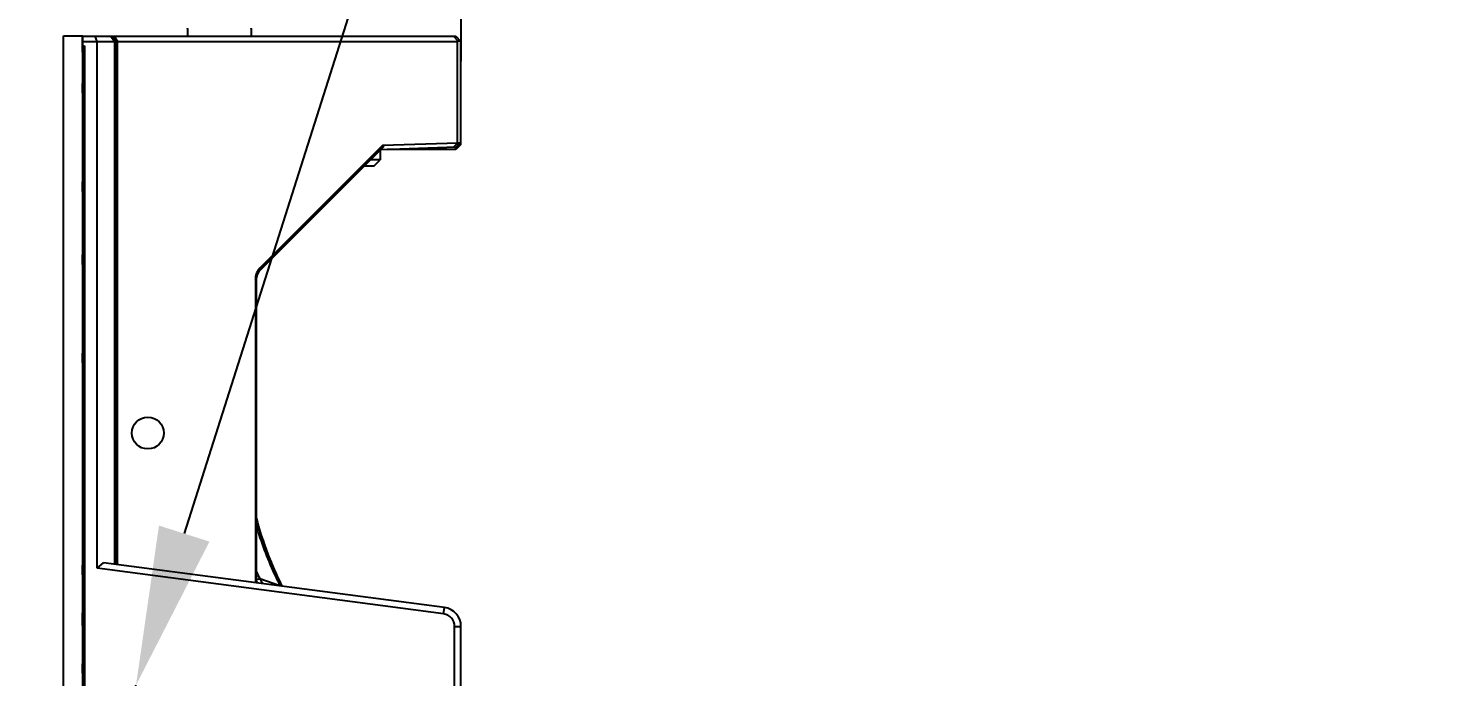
# Model space of a CAD drawing. Header units: millimetres. Extents: x -1070 to 42146, y 1440 to 12921.
# Drawn here: x 6332.1 to 6554.9, y 3667 to 3769 of the extents above; entities that cross this region are included whole.
import ezdxf

# ---------------------------------------------------------------- set-up
doc = ezdxf.new("R2010")
doc.units = ezdxf.units.MM
for name, color, linetype in [('DIM', 4, 'Continuous'), ('DINGWEIZHU实线CONTINUOUS', 7, 'Continuous'), ('DW-PLUS-XIANGTI实线CONTINUOUS', 7, 'Continuous')]:
    doc.layers.add(name, color=color, linetype=linetype)
doc.styles.get("Standard").update_dxf_attribs({"font": 'arial.ttf'})
doc.dimstyles.new('ISO-200', dxfattribs={"dimtxt": 30, "dimasz": 25, "dimexe": 1.25, "dimexo": 5, "dimgap": 5, "dimtad": 1, "dimtoh": 1, "dimdec": 1, "dimdsep": 46, "dimtxsty": 'Standard', "dimcen": 2.5, "dimadec": 0, "dimazin": 0, "dimtfac": 1, "dimtdec": 1, "dimtmove": 0, "dimatfit": 3, "dimfxl": 1, "dimarcsym": 0})

# ---------------------------------------------------------------- blocks, each defined once
blk = doc.blocks.new('*D114')
at = {"layer": 'Defpoints', "color": 0, "transparency": 16777216}
for p in [(6349.09, 3665.69), (6347.28, 3659.97)]:
    blk.add_point(p, dxfattribs=at)
at = {"layer": 'DIM', "color": 0, "lineweight": -2, "transparency": 16777216}
for p, q in [((6430.34, 3921.55), (6356.66, 3689.51)), ((6911.05, 3921.55), (6430.34, 3921.55)), ((6347.28, 3659.97), (6349.09, 3665.69)), ((6339.71, 3636.14), (6332.15, 3612.31))]:
    blk.add_line(p, q, dxfattribs=at)
at = {"layer": 'DIM', "color": 0, "transparency": 16777216}
for points in [[(6352.69, 3690.77), (6360.63, 3688.25), (6349.09, 3665.69)], [(6335.74, 3637.4), (6343.68, 3634.88), (6347.28, 3659.97)]]:
    blk.add_solid(points, dxfattribs=at)
at = {"layer": 'DIM', "color": 0, "lineweight": -3, "transparency": 16777216, "insert": (6673.2, 3946.55), "char_height": 30, "attachment_point": 5}
blk.add_mtext('{\\fGulim|b0|i0|c134|p0;4-\\fGulim|b0|i0|c0|p0;%%C\\fGulim|b0|i0|c134|p0;6.5 through hole}', dxfattribs=at)
blk = doc.blocks.new('*D134')
at = {"layer": 'Defpoints', "color": 0, "transparency": 16777216}
for p in [(6400.19, 3803.18), (6337.69, 3767.83), (6400.19, 3758.83)]:
    blk.add_point(p, dxfattribs=at)
at = {"layer": 'DIM', "color": 0, "lineweight": -2, "transparency": 16777216}
for p, q in [((6337.69, 3772.83), (6337.69, 3804.43)), ((6400.19, 3763.83), (6400.19, 3804.43)), ((6362.69, 3803.18), (6375.19, 3803.18)), ((6400.19, 3803.18), (6655.48, 3803.18))]:
    blk.add_line(p, q, dxfattribs=at)
at = {"layer": 'DIM', "color": 0, "transparency": 16777216}
for points in [[(6362.69, 3807.34), (6362.69, 3799.01), (6337.69, 3803.18)], [(6375.19, 3807.34), (6375.19, 3799.01), (6400.19, 3803.18)]]:
    blk.add_solid(points, dxfattribs=at)
at = {"layer": 'DIM', "color": 0, "lineweight": -3, "transparency": 16777216, "insert": (6540.33, 3827.6), "char_height": 30, "attachment_point": 5}
blk.add_mtext('62.5 [2 1/2"]', dxfattribs=at)

msp = doc.modelspace()

# ---------------------------------------------------------------- linework, layer by layer
at = {"color": 1, "lineweight": -3}
msp.add_lwpolyline([(6337.685, 3767.826), (6340.685, 3767.826), (6340.685, 2767.826), (6337.685, 2767.826)], close=True, dxfattribs=at)
at = {"layer": 'DINGWEIZHU实线CONTINUOUS', "color": 7, "lineweight": -3}
for p, q in [((6357.185, 3768.976), (6357.188, 3768.983)), ((6357.185, 3768.976), (6357.185, 3767.726)), ((6367.185, 3768.976), (6367.183, 3768.983)), ((6367.185, 3768.976), (6367.185, 3767.726))]:
    msp.add_line(p, q, dxfattribs=at)
at = {"layer": 'DW-PLUS-XIANGTI实线CONTINUOUS', "color": 7, "lineweight": -3}
for p, q in [((6340.685, 3765.226), (6340.685, 3767.726)), ((6340.685, 3767.726), (6399.385, 3767.726)), ((6340.685, 3766.926), (6345.985, 3766.926)), ((6342.985, 3766.926), (6342.654, 3767.726)), ((6342.985, 3684.054), (6342.985, 3766.926)), ((6345.126, 3767.726), (6345.692, 3766.926)), ((6345.185, 3767.726), (6345.985, 3766.926)), ((6345.624, 3767.726), (6346.19, 3766.926)), ((6345.692, 3766.926), (6345.692, 3684.706)), ((6345.985, 3766.926), (6345.985, 3684.668)), ((6346.079, 3766.926), (6399.619, 3766.926)), ((6346.19, 3684.641), (6346.19, 3766.926)), ((6398.985, 3767.726), (6399.702, 3767.009)), ((6399.385, 3767.726), (6400.185, 3766.926)), ((6399.619, 3766.926), (6399.702, 3767.009)), ((6399.619, 3750.993), (6399.619, 3766.926)), ((6399.702, 3767.009), (6400.102, 3767.009)), ((6400.185, 3750.726), (6400.185, 3766.926)), ((6340.685, 3766.226), (6340.985, 3766.226)), ((6340.685, 3765.726), (6340.985, 3765.726)), ((6340.685, 3765.226), (6340.985, 3765.226)), ((6340.985, 3766.226), (6340.985, 3643.326)), ((6340.685, 3758.81), (6340.685, 3760.326)), ((6340.685, 3760.309), (6340.985, 3760.309)), ((6340.685, 3759.81), (6340.985, 3759.81)), ((6340.685, 3759.309), (6340.985, 3759.309)), ((6340.685, 3758.809), (6340.985, 3758.809)), ((6387.906, 3750.584), (6399.698, 3750.996)), ((6399.018, 3750.291), (6399.698, 3750.996)), ((6399.413, 3750.305), (6400.185, 3751.105)), ((6399.619, 3750.993), (6400.053, 3750.968)), ((6387.906, 3750.584), (6368.571, 3731.249)), ((6388.009, 3750.346), (6368.571, 3730.908)), ((6387.485, 3749.822), (6387.485, 3748.276)), ((6387.485, 3749.822), (6387.485, 3748.276)), ((6399.413, 3750.305), (6387.554, 3749.891)), ((6387.906, 3750.584), (6388.009, 3750.346)), ((6399.385, 3749.926), (6388.556, 3749.926)), ((6400.185, 3750.726), (6399.385, 3749.926)), ((6399.385, 3749.926), (6399.385, 3750.304)), ((6386.485, 3747.276), (6384.939, 3747.276)), ((6387.485, 3748.276), (6385.939, 3748.276)), ((6386.485, 3747.276), (6387.485, 3748.276)), ((6340.985, 3744.843), (6340.685, 3744.843)), ((6340.685, 3743.326), (6340.685, 3744.842)), ((6340.985, 3744.343), (6340.685, 3744.343)), ((6340.685, 3743.842), (6340.985, 3743.842)), ((6340.685, 3743.342), (6340.985, 3743.342)), ((6340.685, 3731.841), (6340.685, 3733.357)), ((6340.685, 3733.341), (6340.985, 3733.341)), ((6340.685, 3732.841), (6340.985, 3732.841)), ((6340.685, 3732.34), (6340.985, 3732.34)), ((6340.685, 3731.84), (6340.985, 3731.84)), ((6368.571, 3730.908), (6368.571, 3731.249)), ((6367.844, 3729.494), (6367.844, 3681.79)), ((6367.985, 3729.494), (6367.844, 3729.494)), ((6367.985, 3729.494), (6367.985, 3681.771)), ((6340.985, 3717.874), (6340.685, 3717.874)), ((6340.685, 3716.357), (6340.685, 3717.873)), ((6340.985, 3717.374), (6340.685, 3717.374)), ((6340.685, 3716.873), (6340.985, 3716.873)), ((6340.685, 3716.374), (6340.985, 3716.374)), ((6340.685, 3683.013), (6340.685, 3684.529)), ((6340.685, 3684.512), (6340.985, 3684.512)), ((6340.685, 3684.013), (6340.985, 3684.013)), ((6342.985, 3684.054), (6343.985, 3684.931)), ((6397.446, 3676.884), (6342.985, 3684.054)), ((6397.577, 3677.875), (6343.985, 3684.931)), ((6340.685, 3683.512), (6340.985, 3683.512)), ((6340.685, 3683.012), (6340.985, 3683.012)), ((6368.56, 3682.457), (6371.702, 3681.368)), ((6371.639, 3681.499), (6371.57, 3681.638)), ((6371.705, 3681.363), (6371.639, 3681.499)), ((6397.446, 3676.884), (6397.577, 3677.875)), ((6340.685, 3675.029), (6340.685, 3677.029)), ((6340.685, 3677.029), (6340.985, 3677.029)), ((6340.985, 3676.56), (6340.685, 3676.56)), ((6340.685, 3675.498), (6340.985, 3675.498)), ((6340.685, 3675.029), (6340.985, 3675.029)), ((6399.185, 3650.751), (6399.185, 3674.901)), ((6399.185, 3674.901), (6400.185, 3674.901)), ((6400.185, 3650.751), (6400.185, 3674.901)), ((6340.985, 3669.046), (6340.685, 3669.046)), ((6340.685, 3667.529), (6340.685, 3669.045)), ((6340.985, 3668.546), (6340.685, 3668.546)), ((6340.685, 3668.045), (6340.985, 3668.045)), ((6340.685, 3667.546), (6340.985, 3667.546))]:
    msp.add_line(p, q, dxfattribs=at)
for centre, radius, start, end in [((6369.985, 3729.494), 2, 135, 180), ((6370.316, 3729.478), 2.473, 175.79624, 179.64318), ((6370.437, 3729.469), 2.594, 164.86893, 175.78886), ((6420.537, 3706.172), 54.769, 196.30807, 200.54921), ((6421.185, 3705.925), 55, 194.67628, 206.65168), ((6421.185, 3705.925), 55, 198.04224, 206.65168), ((6420.692, 3706.231), 54.935, 200.55046, 204.79398), ((6414.085, 3707.775), 52.096, 207.72213, 209.0812), ((6355.92, 3675.95), 13.575, 25.26241, 27.24727), ((6420.764, 3706.265), 55.014, 204.79398, 206.59287), ((6397.185, 3674.901), 3, 0, 82.5), ((6397.185, 3674.901), 2, 0, 82.5)]:
    msp.add_arc(centre, radius, start, end, dxfattribs=at)
msp.add_ellipse((6350.936, 3705.326), major_axis=(0, 2.5), ratio=1, dxfattribs=at)
for points in [[(6368.571, 3731.249), (6368.271, 3730.949), (6368.044, 3730.556), (6367.933, 3730.146)], [(6368.56, 3682.457), (6368.709, 3682.188), (6368.853, 3681.916), (6368.987, 3681.639)]]:
    msp.add_open_spline(points, degree=3, dxfattribs=at)
for points, knots in [([(6368.555, 3682.457), (6368.586, 3682.338), (6368.239, 3682.293), (6368.078, 3682.266), (6368.007, 3682.245)], [0, 0, 0, 0, 0.6240665, 1, 1, 1, 1]), ([(6371.765, 3681.54), (6371.733, 3681.553), (6371.657, 3681.57), (6371.58, 3681.57), (6371.538, 3681.567)], [0, 0, 0, 0, 0.4523676, 1, 1, 1, 1]), ([(6372.029, 3681.254), (6372, 3681.311), (6371.939, 3681.43), (6371.829, 3681.517), (6371.765, 3681.54)], [0, 0, 0, 0, 0.4871577, 1, 1, 1, 1])]:
    msp.add_open_spline(points, degree=3, knots=knots, dxfattribs=at)

# ---------------------------------------------------------------- dimensions: what is measured, and where the dimension line sits
at = {"layer": 'DIM', "color": 7, "lineweight": -3}
dim = msp.add_diameter_dim_2p(p1=(6347.277, 3659.967), p2=(6349.093, 3665.685), text='{\\fGulim|b0|i0|c134|p0;4-\\fGulim|b0|i0|c0|p0;%%C\\fGulim|b0|i0|c134|p0;6.5 through hole}', dimstyle='ISO-200', dxfattribs=at)
dim.commit()
dim.dimension.update_dxf_attribs({"geometry": '*D114', "text_midpoint": (6673.195, 3921.55), "dimtype": 163})
dim = msp.add_linear_dim(base=(6400.185, 3803.177), p1=(6337.685, 3767.826), p2=(6400.185, 3758.826), dimstyle='ISO-200', dxfattribs=at)
dim.commit()
dim.dimension.update_dxf_attribs({"geometry": '*D134', "text_midpoint": (6540.332, 3827.598)})

doc.saveas('drawing.dxf')
